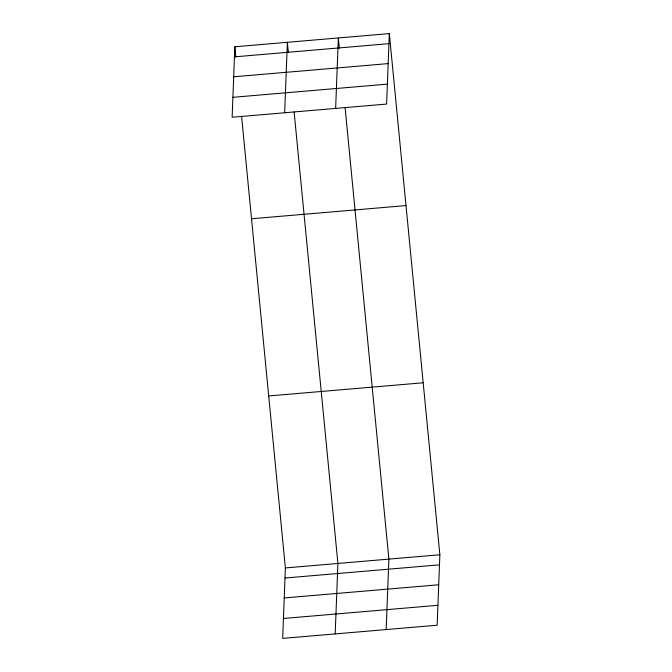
<?xml version="1.0" encoding="UTF-8"?>
<svg xmlns="http://www.w3.org/2000/svg" width="672" height="672" viewBox="0 0 672 672"><rect width="100%" height="100%" fill="white"/><g stroke="black" fill="none" stroke-linecap="round" stroke-linejoin="round"><path stroke-width="1.01" d="M234.847 46.78L232.142 117.239L386.618 104.059L389.332 33.6L234.847 46.78L235.838 57.019M284.659 112.753L287.372 42.302L288.364 52.534M241.592 116.39L285.382 567.941L282.668 638.4L437.153 625.22L439.858 554.761L389.332 33.6M335.639 108.41L338.352 37.951L339.343 48.182M335.194 633.923L337.907 563.464L294.118 111.913M386.173 629.572L388.878 559.112L345.097 107.562M234.461 56.851L388.945 43.672M233.696 76.784L388.172 63.605M232.907 97.314L387.383 84.134M251.521 218.761L406.006 205.582M268.699 395.959L423.184 382.78M285.382 567.941L439.858 554.761M284.995 578.021L439.471 564.841M284.222 597.946L438.707 584.766M283.441 618.475L437.917 605.296"/></g></svg>
